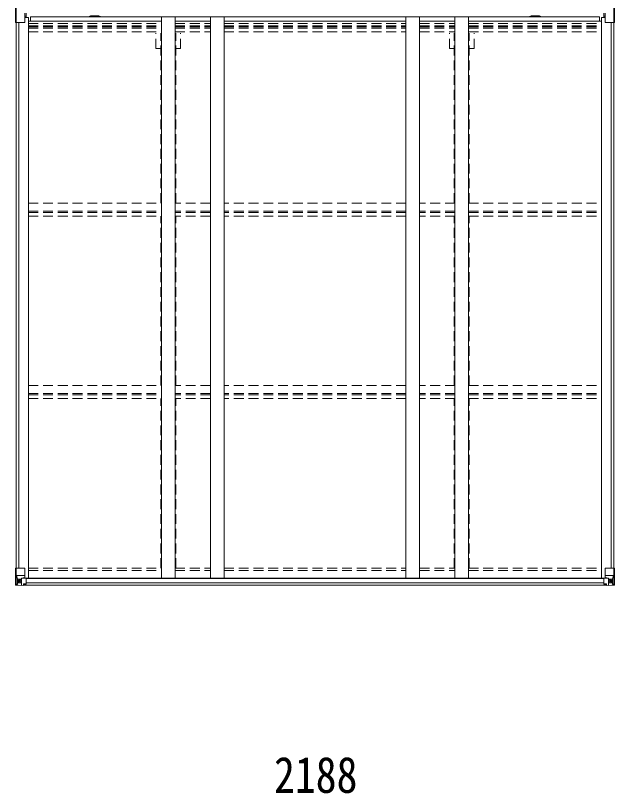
# Model space of a CAD drawing. Units: millimetres at full size, sheet at 1:30; details may follow other scales. Extents: x -8432 to 8432, y -5820 to 5820.
# Drawn here: x 2145 to 4337, y 108 to 2954 of the extents above; entities that cross this region are included whole.
import ezdxf
from ezdxf.enums import TextEntityAlignment as Align

# ---------------------------------------------------------------- set-up
doc = ezdxf.new("R2010")
doc.units = ezdxf.units.MM
doc.header["$LTSCALE"] = 30
doc.linetypes.add('DASHED1', pattern=[1.8, 1.2, -0.6])
for name, color, linetype, lineweight in [('0-3_ELV2', 4, 'Continuous', 9), ('0-4_TABLE1', 6, 'Continuous', 9), ('0-6_OTH_LINE', 6, 'Continuous', 9)]:
    doc.layers.add(name, color=color, linetype=linetype, lineweight=lineweight)
doc.styles.add('ＭＳ ゴシック', font='')
doc.styles.get('ＭＳ ゴシック').set_extended_font_data('MS Gothic')

msp = doc.modelspace()

# ---------------------------------------------------------------- linework, layer by layer
at = {"layer": '0-3_ELV2'}
for p, q in [((2178.61, 2946.9), (2191.61, 2946.9)), ((2191.61, 2946.9), (2191.61, 896.25)), ((2191.61, 2933.22), (2678.61, 2933.22)), ((2199.11, 2933.22), (2199.11, 2948.74)), ((2199.11, 2948.74), (4282.11, 2948.74)), ((2446.61, 2953.08), (2421.61, 2953.08)), ((2678.61, 2948.72), (2678.61, 896.25)), ((2728.61, 2948.72), (2728.61, 896.25)), ((2728.61, 2933.22), (2857.61, 2933.22)), ((2857.61, 2948.72), (2857.61, 896.25)), ((2907.61, 2948.72), (2907.61, 896.25)), ((2907.61, 2933.22), (3573.61, 2933.22)), ((3573.61, 2948.72), (3573.61, 896.25)), ((3623.61, 2948.72), (3623.61, 896.25)), ((3623.61, 2933.22), (3752.61, 2933.22)), ((3752.61, 2948.72), (3752.61, 896.25)), ((3752.61, 2948.72), (3752.61, 896.25)), ((3802.61, 2948.72), (3802.61, 896.25)), ((3802.61, 2948.72), (3802.61, 896.25)), ((3802.61, 2933.22), (4289.61, 2933.22)), ((4034.61, 2953.08), (4059.61, 2953.08)), ((4282.11, 2933.22), (4282.11, 2948.74)), ((4289.61, 2946.9), (4289.61, 896.25)), ((4289.61, 2946.9), (4302.61, 2946.9)), ((2146.61, 2928.25), (2146.61, 932.27)), ((2156.31, 2928.25), (2156.31, 932.27)), ((4324.91, 2928.25), (4324.91, 932.27)), ((4334.61, 2928.25), (4334.61, 932.27)), ((2171.34, 896.25), (4309.87, 896.25)), ((2183.11, 893.99), (4298.11, 893.99)), ((2173.11, 870.48), (4308.11, 870.48)), ((2183.11, 878.38), (4298.11, 878.38))]:
    msp.add_line(p, q, dxfattribs=at)
at = {"layer": '0-3_ELV2', "linetype": 'DASHED1'}
for p, q in [((2191.61, 2924.83), (2678.61, 2924.83)), ((2191.61, 2916.63), (2678.61, 2916.63)), ((2191.61, 2912.7), (2678.61, 2912.7)), ((2191.61, 2907.62), (2678.61, 2907.62)), ((2728.61, 2924.83), (2857.61, 2924.83)), ((2728.61, 2916.63), (2857.61, 2916.63)), ((2728.61, 2912.7), (2857.61, 2912.7)), ((2728.61, 2907.62), (2857.61, 2907.62)), ((2907.61, 2924.83), (3573.61, 2924.83)), ((2907.61, 2916.63), (3573.61, 2916.63)), ((2907.61, 2912.7), (3573.61, 2912.7)), ((2907.61, 2907.62), (3573.61, 2907.62)), ((3623.61, 2924.83), (3752.61, 2924.83)), ((3623.61, 2916.63), (3752.61, 2916.63)), ((3623.61, 2912.7), (3752.61, 2912.7)), ((3623.61, 2907.62), (3752.61, 2907.62)), ((3802.61, 2924.83), (4289.61, 2924.83)), ((3802.61, 2916.63), (4289.61, 2916.63)), ((3802.61, 2912.7), (4289.61, 2912.7)), ((3802.61, 2907.62), (4289.61, 2907.62)), ((2191.61, 2894.61), (2678.61, 2894.61)), ((2658.41, 2833.02), (2658.41, 2889.29)), ((2676.11, 2267.96), (2676.11, 2889.29)), ((2728.61, 2894.61), (2857.61, 2894.61)), ((2731.11, 2267.96), (2731.11, 2889.29)), ((2748.81, 2833.02), (2748.81, 2889.29)), ((2907.61, 2894.61), (3573.61, 2894.61)), ((3623.61, 2894.61), (3752.61, 2894.61)), ((3732.41, 2833.02), (3732.41, 2889.29)), ((3750.11, 2267.96), (3750.11, 2889.29)), ((3802.61, 2894.61), (4289.61, 2894.61)), ((3805.11, 2267.96), (3805.11, 2889.29)), ((3822.81, 2833.02), (3822.81, 2889.29)), ((2676.11, 2833.02), (2658.41, 2833.02)), ((2748.81, 2833.02), (2731.11, 2833.02)), ((3750.11, 2833.02), (3732.41, 2833.02)), ((3822.81, 2833.02), (3805.11, 2833.02)), ((2191.64, 2267.96), (2678.61, 2267.96)), ((2857.61, 2267.96), (2731.11, 2267.96)), ((3573.61, 2267.96), (2907.61, 2267.96)), ((3752.61, 2267.96), (3623.61, 2267.96)), ((3802.64, 2267.96), (4289.61, 2267.96)), ((2191.64, 2238.22), (2678.61, 2238.22)), ((2191.64, 2233.67), (2678.61, 2233.67)), ((2191.64, 2220.66), (2678.61, 2220.66)), ((2676.11, 1600.97), (2676.11, 2220.66)), ((2857.61, 2238.22), (2731.11, 2238.22)), ((2857.61, 2233.67), (2731.11, 2233.67)), ((2731.11, 1600.97), (2731.11, 2220.66)), ((2857.61, 2220.66), (2731.11, 2220.66)), ((3573.61, 2238.22), (2907.61, 2238.22)), ((3573.61, 2233.67), (2907.61, 2233.67)), ((3573.61, 2220.66), (2907.61, 2220.66)), ((3752.61, 2238.22), (3623.61, 2238.22)), ((3752.61, 2233.67), (3623.61, 2233.67)), ((3752.61, 2220.66), (3623.61, 2220.66)), ((3750.11, 1600.97), (3750.11, 2220.66)), ((3802.64, 2238.22), (4289.61, 2238.22)), ((3802.64, 2233.67), (4289.61, 2233.67)), ((3802.64, 2220.66), (4289.61, 2220.66)), ((3805.11, 1600.97), (3805.11, 2220.66)), ((2191.64, 1600.97), (2678.61, 1600.97)), ((2857.61, 1600.97), (2731.11, 1600.97)), ((3573.61, 1600.97), (2907.61, 1600.97)), ((3752.61, 1600.97), (3623.61, 1600.97)), ((3802.64, 1600.97), (4289.61, 1600.97)), ((2191.64, 1571.23), (2678.61, 1571.23)), ((2191.64, 1566.68), (2678.61, 1566.68)), ((2857.61, 1571.23), (2731.11, 1571.23)), ((2857.61, 1566.68), (2731.11, 1566.68)), ((3573.61, 1571.23), (2907.61, 1571.23)), ((3573.61, 1566.68), (2907.61, 1566.68)), ((3752.61, 1571.23), (3623.61, 1571.23)), ((3752.61, 1566.68), (3623.61, 1566.68)), ((3802.64, 1571.23), (4289.61, 1571.23)), ((3802.64, 1566.68), (4289.61, 1566.68)), ((2191.64, 1553.67), (2678.61, 1553.67)), ((2676.11, 932.42), (2676.11, 1553.67)), ((2731.11, 932.42), (2731.11, 1553.67)), ((2857.61, 1553.67), (2731.11, 1553.67)), ((3573.61, 1553.67), (2907.61, 1553.67)), ((3752.61, 1553.67), (3623.61, 1553.67)), ((3750.11, 932.42), (3750.11, 1553.67)), ((3802.64, 1553.67), (4289.61, 1553.67)), ((3805.11, 932.42), (3805.11, 1553.67)), ((2191.61, 932.42), (2678.61, 932.42)), ((2191.61, 924.08), (2678.61, 924.08)), ((2728.61, 932.42), (2857.61, 932.42)), ((2728.61, 924.08), (2857.61, 924.08)), ((2907.61, 932.42), (3573.61, 932.42)), ((2907.61, 924.08), (3573.61, 924.08)), ((3623.61, 932.42), (3752.61, 932.42)), ((3623.61, 924.08), (3752.61, 924.08)), ((3802.61, 932.42), (4289.61, 932.42)), ((3802.61, 924.08), (4289.61, 924.08))]:
    msp.add_line(p, q, dxfattribs=at)
at = {"layer": '0-3_ELV2'}
for centre, start, end in [((2421.61, 2940.58), 90, 139.2822), ((2446.61, 2940.58), 40.7178, 90), ((4034.61, 2940.58), 90, 139.2822), ((4059.61, 2940.58), 40.7178, 90)]:
    msp.add_arc(centre, 12.5, start, end, dxfattribs=at)
at = {"layer": '0-4_TABLE1'}
for p, q in [((2144.61, 2988.96), (2144.61, 2928.25)), ((2147.45, 2928.25), (2147.45, 2988.83)), ((4333.77, 2928.25), (4333.77, 2988.83)), ((4336.61, 2988.96), (4336.61, 2928.25)), ((2178.61, 2929.25), (2178.61, 2962.35)), ((2183.11, 2946.9), (2183.11, 2963.12)), ((4298.11, 2946.9), (4298.11, 2963.12)), ((4302.61, 2929.25), (4302.61, 2962.35)), ((2183.11, 2951.25), (2178.61, 2951.25)), ((4298.11, 2951.25), (4302.61, 2951.25)), ((2144.61, 2928.25), (2177.61, 2928.25)), ((4336.61, 2928.25), (4303.61, 2928.25)), ((2144.61, 932.27), (2177.61, 932.27)), ((2144.61, 871.56), (2144.61, 932.27)), ((2147.45, 932.27), (2147.45, 871.69)), ((2178.61, 931.27), (2178.61, 898.18)), ((4302.61, 931.27), (4302.61, 898.18)), ((4336.61, 932.27), (4303.61, 932.27)), ((4333.76, 932.27), (4333.76, 871.69)), ((4336.61, 871.56), (4336.61, 932.27)), ((2148, 905.39), (2154.61, 905.61)), ((2148, 905.39), (2152.14, 893.31)), ((2154.61, 892.07), (2152.28, 892.04)), ((2152.28, 892.04), (2152.28, 878.57)), ((2154.61, 905.61), (2178.61, 905.61)), ((2154.61, 892.07), (2154.61, 892.07)), ((2166.61, 892.07), (2154.61, 892.07)), ((2159.13, 885.71), (2159.13, 886.67)), ((2166.61, 896.06), (2173.11, 896.06)), ((2166.61, 896.06), (2166.61, 869.27)), ((2177.78, 897.92), (2167.43, 896.26)), ((2167.43, 896.26), (2167.43, 896.06)), ((2170.13, 896.06), (2177.78, 897.28)), ((2173.11, 896.06), (2182.11, 896.03)), ((2177.78, 897.28), (2177.78, 897.92)), ((2183.11, 895.12), (2183.11, 874.96)), ((4298.11, 895.12), (4298.11, 874.96)), ((4308.11, 896.06), (4299.11, 896.03)), ((4326.61, 905.61), (4302.61, 905.61)), ((4303.43, 897.92), (4313.78, 896.26)), ((4303.43, 897.28), (4303.43, 897.92)), ((4311.09, 896.06), (4303.43, 897.28)), ((4314.61, 896.06), (4308.11, 896.06)), ((4313.78, 896.26), (4313.78, 896.06)), ((4314.61, 896.06), (4314.61, 869.27)), ((4314.61, 892.07), (4326.61, 892.07)), ((4322.09, 885.71), (4322.09, 886.67)), ((4333.22, 905.39), (4326.61, 905.61)), ((4326.61, 892.07), (4326.61, 892.07)), ((4326.61, 892.07), (4328.94, 892.04)), ((4328.94, 892.04), (4328.94, 878.57)), ((4333.22, 905.39), (4329.08, 893.31)), ((2145.55, 870.61), (2145.55, 870.56)), ((2154.52, 870.18), (2146.59, 870.65)), ((2147.45, 871.62), (2147.45, 871.69)), ((2151.42, 875.06), (2148.69, 871.4)), ((2152.28, 878.57), (2154.61, 878.51)), ((2154.61, 878.52), (2166.61, 878.52)), ((2166.61, 869.39), (2154.61, 870.17)), ((2173.11, 868.88), (2173.11, 874.82)), ((2182.11, 874.25), (2173.11, 874.19)), ((4299.11, 874.25), (4308.11, 874.19)), ((4308.11, 868.88), (4308.11, 874.82)), ((4326.61, 878.52), (4314.61, 878.52)), ((4314.61, 869.39), (4326.61, 870.17)), ((4328.94, 878.57), (4326.61, 878.51)), ((4326.7, 870.18), (4334.62, 870.65)), ((4329.8, 875.06), (4332.53, 871.4)), ((4333.76, 871.62), (4333.76, 871.69)), ((4335.67, 870.61), (4335.67, 870.56))]:
    msp.add_line(p, q, dxfattribs=at)
for points in [[(2158.17, 883.79), (2157.21, 883.79), (2157.21, 884.75), (2158.17, 884.75)], [(2159.13, 886.67), (2160.09, 886.67), (2160.09, 885.71)], [(2160.09, 882.83), (2160.09, 881.87), (2159.13, 881.87), (2159.13, 882.83)], [(2161.05, 884.75), (2162.01, 884.75), (2162.01, 883.79), (2161.05, 883.79)], [(4320.17, 884.75), (4319.21, 884.75), (4319.21, 883.79), (4320.17, 883.79)], [(4322.09, 886.67), (4321.13, 886.67), (4321.13, 885.71)], [(4321.13, 882.83), (4321.13, 881.87), (4322.09, 881.87), (4322.09, 882.83)], [(4323.05, 883.79), (4324.01, 883.79), (4324.01, 884.75), (4323.05, 884.75)], [(2145.55, 870.56), (2154.61, 870.01), (2173.11, 868.88)], [(2183.11, 874.96), (2183.1, 874.86), (2173.11, 874.82)], [(4298.11, 874.96), (4298.12, 874.86), (4308.11, 874.82)], [(4335.67, 870.56), (4326.61, 870.01), (4308.11, 868.88)]]:
    msp.add_lwpolyline(points, dxfattribs=at)
for centre in [(2159.61, 884.27), (4321.61, 884.27)]:
    msp.add_circle(centre, 5.3, dxfattribs=at)
for centre, radius, start, end in [((2177.61, 2929.25), 1, 270, 0), ((4303.61, 2929.25), 1, 180, 270), ((2177.61, 931.27), 1, 0, 90), ((4303.61, 931.27), 1, 90, 180), ((2158.17, 885.71), 0.96, 270, 0), ((2158.17, 882.83), 0.96, 0, 90), ((2161.05, 885.71), 0.96, 180, 270), ((2161.05, 882.83), 0.96, 90, 180), ((2167.54, 895.33), 0.937, 96.73234, 129.06602), ((2177.67, 898.85), 0.937, 276.73234, 357.67791), ((2177.67, 898.21), 0.937, 276.73234, 357.67791), ((4303.54, 898.85), 0.937, 182.32209, 263.26766), ((4303.54, 898.21), 0.937, 182.32209, 263.26766), ((4313.67, 895.33), 0.937, 50.93398, 83.26766), ((4320.17, 885.71), 0.96, 270, 0), ((4320.17, 882.83), 0.96, 0, 90), ((4323.05, 885.71), 0.96, 180, 270), ((4323.05, 882.83), 0.96, 90, 180), ((2145.61, 871.6), 0.999, 180.04917, 266.5576), ((2145.61, 871.56), 0.999, 180.04917, 266.5576), ((2145.61, 871.56), 1, 179.99921, 266.49983), ((2146.76, 857.95), 12.7, 84.89689, 90.75534), ((2148.73, 871.57), 1.28, 177.54105, 228.82169), ((4332.48, 871.57), 1.28, 311.17831, 2.45895), ((4334.45, 857.95), 12.7, 89.24466, 95.10311), ((4335.61, 871.6), 0.999, 273.4424, 359.95083), ((4335.61, 871.56), 0.999, 273.4424, 359.95083), ((4335.61, 871.56), 1, 273.50017, 0.00079)]:
    msp.add_arc(centre, radius, start, end, dxfattribs=at)
for centre, major_axis, ratio, start_param, end_param in [((2148.72, 903.04), (0.85, -2.32), 0.403757, 3.0087805, 3.9744392), ((2150.87, 892.02), (0, -3), 0.468246, 1.5772882, 2.0127935), ((2182.11, 895.12), (1, -0.021), 0.906239, 0.0187047, 1.589501), ((4299.11, 895.12), (-1, -0.021), 0.906239, 4.6936843, 6.2644806), ((4330.34, 892.02), (0, -3), 0.468246, 4.2703918, 4.7058971), ((4332.5, 903.04), (-0.85, -2.32), 0.403757, 2.3087461, 3.2744049), ((2147.55, 870.48), (2, -0.12), 0.060933, 2.0712557, 3.1453404), ((2346.55, 858.25), (201, -12.36), 0.060933, 3.1453404, 3.145839), ((2147.74, 873.58), (-0.02, -3), 0.466854, 0.125683, 0.7596956), ((2149.4, 878.65), (0.03, -5), 0.573921, 0.7672717, 1.551125), ((2072.86, 878.52), (81.75, 0), 0.061163, 6.2824128, 6.2831853), ((2182.11, 874.96), (1, 0.012), 0.707053, 4.7036637, 6.124411), ((4299.11, 874.96), (-1, 0.012), 0.707053, 0.1587743, 1.5795216), ((4408.36, 878.52), (-81.75, 0), 0.061163, 0, 0.0007725), ((4331.81, 878.65), (-0.03, -5), 0.573921, 4.7320603, 5.5159136), ((4333.48, 873.58), (0.02, -3), 0.466854, 5.5234897, 6.1575023), ((4333.67, 870.48), (-2, -0.12), 0.060933, 3.1378449, 4.2119296), ((4134.67, 858.25), (-201, -12.36), 0.060933, 3.1373463, 3.1378449)]:
    msp.add_ellipse(centre, major_axis=major_axis, ratio=ratio, start_param=start_param, end_param=end_param, dxfattribs=at)

# ---------------------------------------------------------------- texts
at = {"layer": '0-6_OTH_LINE', "color": 7, "style": 'ＭＳ ゴシック', "width": 0.85}
msp.add_text('2188', height=132, dxfattribs=at).set_placement((3090.61, 70.8), align=Align.BOTTOM_LEFT)

doc.saveas('drawing.dxf')
